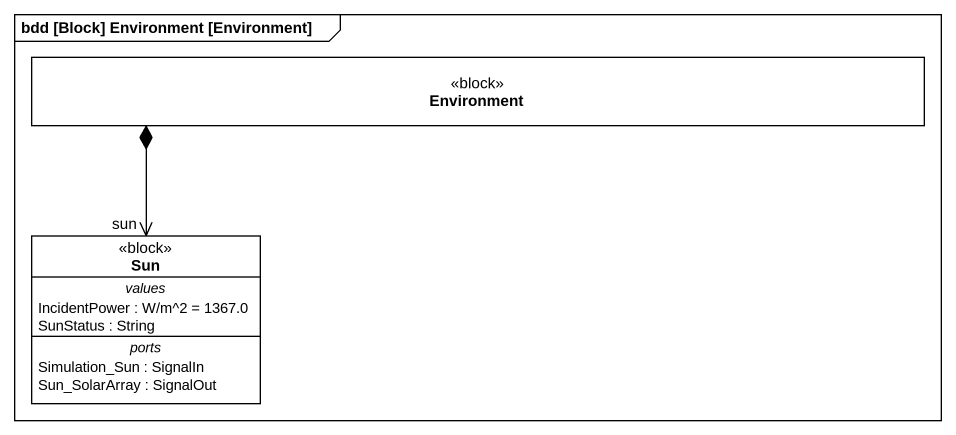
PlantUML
@startuml
mainframe bdd [Block] Environment [Environment]
hide circle
hide empty members
class Environment <<block>>
class Sun <<block>> {
  -- values --
  IncidentPower : W/m^2 = 1367.0
  SunStatus : String
  -- ports --
  Simulation_Sun : SignalIn
  Sun_SolarArray : SignalOut
}
Environment *--> "sun" Sun
@enduml
